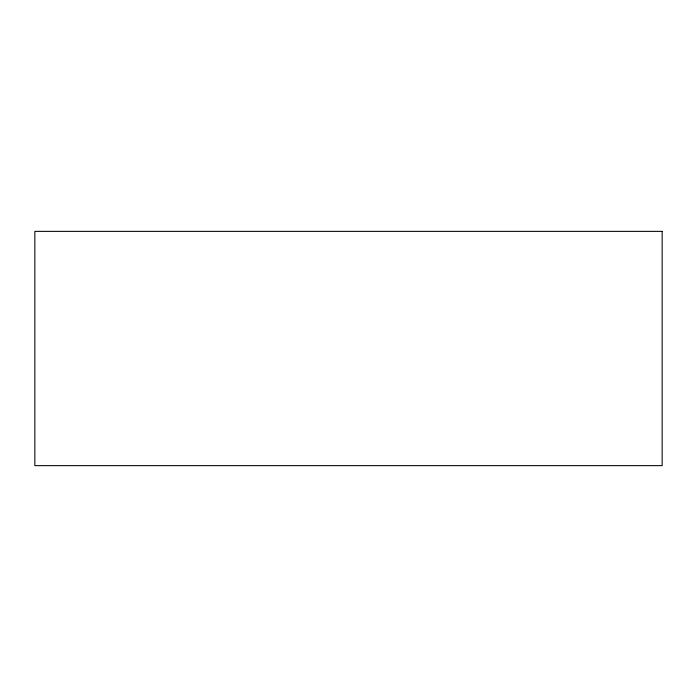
<?xml version="1.0" encoding="UTF-8"?>
<svg xmlns="http://www.w3.org/2000/svg" width="697" height="697" viewBox="0 0 697 697"><rect width="100%" height="100%" fill="white"/><g stroke="black" fill="none" stroke-linecap="round" stroke-linejoin="round"><path stroke-width="1.05" d="M662.15 231.369L34.85 231.369L34.85 465.631L662.15 465.631L662.15 231.369"/></g></svg>
